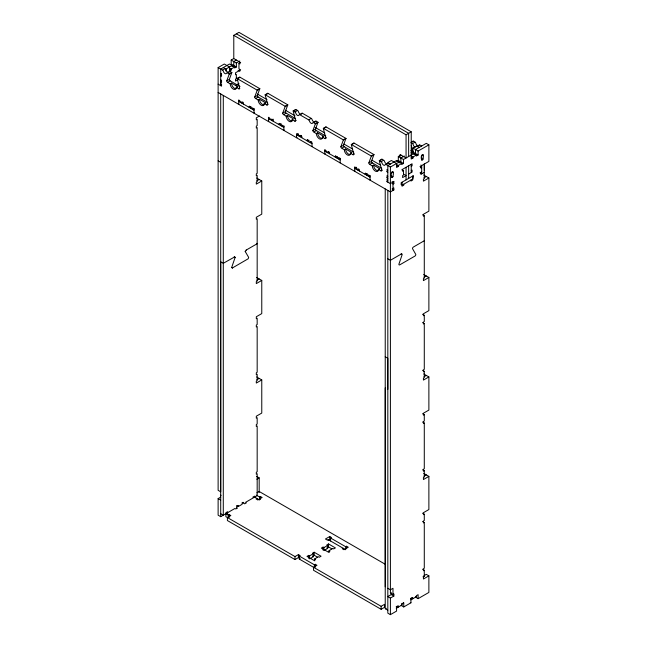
<?xml version="1.0" encoding="UTF-8"?>
<svg xmlns="http://www.w3.org/2000/svg" width="647" height="647" viewBox="0 0 647 647"><rect width="100%" height="100%" fill="white"/><g stroke="black" fill="none" stroke-linecap="round" stroke-linejoin="round"><path stroke-width="0.97" d="M385.232 586.797L385.232 188.932M387.82 389.357L387.82 358.276L385.232 356.78M402.038 182.211L402.038 185.196L412.665 179.065L412.665 176.081M411.233 155.021L411.233 131.818L406.065 134.802L406.065 158.005L400.032 154.528L400.032 156.517M408.645 156.517L408.645 133.306L236.365 33.838M422.992 159.008L421.698 159.752C419.563 155.32 424.966 150.848 422.992 159.008A0.914 0.526 -60 0 1 422.345 160.132A0.914 0.526 -60 0 1 421.698 159.752L421.698 158.717M421.698 159.752L421.698 155.612L422.992 154.868M422.992 576.768L424.286 576.517L424.286 570.225L423.421 570.719L423.421 568.729L424.286 568.236L424.286 522.477L423.421 522.978L423.421 520.989L424.286 520.487L424.286 514.187L423.421 514.688L423.421 512.699L428.88 509.545L428.88 476.394L423.421 479.54L423.421 477.551L424.286 477.057L424.286 470.757L423.421 471.251L423.421 469.261L424.286 468.768L424.286 423.009L423.421 423.51L423.421 421.521L424.286 421.019L424.286 414.719L423.421 415.22L423.421 413.231L428.88 410.077L428.88 376.926L423.421 380.072L423.421 378.083L424.286 377.589L424.286 371.289L423.421 371.782L423.421 369.793L424.286 369.3L424.286 323.549L423.421 324.042L423.421 322.052L424.286 321.559L424.286 315.259L423.421 315.752L423.421 313.763L428.88 310.617L428.88 277.458L423.421 280.612L423.421 278.622L424.286 278.121L424.286 215.791L423.421 216.284L423.421 214.294L428.88 211.148L428.88 177.99L423.421 181.144L423.421 179.154L424.286 178.653L424.286 164.063L424.286 170.282M245.423 251.667L245.092 251.271L248.674 257.417L248.189 258.768L232.451 267.923L231.788 267.171L235.039 257.66L234.715 256.899L223.288 263.289L220.708 261.792L220.708 491.809L218.12 490.321L218.12 67.587L224.299 64.021L229.475 66.997L229.475 70.976L231.197 69.981L231.197 68.986L234.643 66.997L234.643 67.992L236.365 66.997L236.365 63.018L239.811 61.028M245.415 251.457L246.272 250.017L257.174 243.725L257.174 218.775L256.309 219.268L256.309 217.279L261.768 214.133L261.768 180.974L256.6 177.99M230.195 83.843L231.489 83.091L237.522 86.577L236.228 87.321A4.262 2.459 60 0 1 233.211 89.06A4.262 2.459 60 0 1 230.195 83.835L227.615 82.347A1.221 0.704 60 0 1 226.749 80.859L229.175 74.251A1.205 0.696 60 0 0 229.216 73.984L231.796 72.496L229.976 71.445A1.221 0.704 60 0 0 229.167 71.639A2.434 1.407 60 0 1 227.542 72.027A2.434 1.407 60 0 1 225.916 69.763A1.221 0.704 60 0 0 225.107 68.631M231.796 72.496A1.205 0.696 60 0 1 231.763 72.763L229.337 79.363A1.221 0.704 60 0 0 230.195 80.859L239.997 86.512M258.177 99.994L259.471 99.25L265.496 102.727L264.211 103.471A4.262 2.459 60 0 1 261.194 105.218A4.262 2.459 60 0 1 258.177 99.994L255.589 98.506A1.221 0.704 60 0 1 254.732 97.01L257.158 90.41A1.221 0.704 60 0 0 257.191 90.143L259.779 88.647L239.794 77.114L237.206 78.602A1.213 0.704 60 0 0 237.247 78.91L239.673 88.316A1.221 0.704 60 0 1 238.808 88.809L236.228 87.321M259.779 88.647A1.221 0.704 60 0 1 259.738 88.914L257.312 95.521A1.221 0.704 60 0 0 258.177 97.01L267.656 102.477M286.16 116.153L287.454 115.401L293.479 118.886L292.185 119.63A4.262 2.459 60 0 1 289.177 121.369A4.262 2.459 60 0 1 286.16 116.153L283.572 114.656A1.221 0.704 60 0 1 282.715 113.168L285.141 106.561A1.221 0.704 60 0 0 285.173 106.294L287.761 104.806L267.777 93.265L265.189 94.761A1.197 0.696 60 0 0 265.213 94.988L267.656 104.466A1.221 0.704 60 0 1 266.79 104.968L264.211 103.471M287.761 104.806A1.221 0.704 60 0 1 287.721 105.073L285.295 111.672A1.221 0.704 60 0 0 286.16 113.168L295.63 118.636M316.334 133.573L317.628 132.829L323.662 136.307L322.368 137.051A4.262 2.459 60 0 1 319.351 138.798A4.262 2.459 60 0 1 316.334 133.573L313.755 132.077A1.221 0.704 60 0 1 312.889 130.589L315.315 123.981A1.205 0.696 60 0 0 315.356 123.723L317.936 122.226L316.124 121.183A1.221 0.704 60 0 0 315.307 121.377A2.434 1.407 60 0 1 314.677 121.968M317.936 122.226A1.205 0.696 60 0 1 317.903 122.493L315.477 129.093A1.221 0.704 60 0 0 316.334 130.589L325.813 136.056M344.317 149.724L345.611 148.98L351.636 152.466L350.35 153.21A4.262 2.459 60 0 1 347.334 154.948A4.262 2.459 60 0 1 344.317 149.724L341.729 148.236A1.221 0.704 60 0 1 340.872 146.74L343.298 140.14A1.221 0.704 60 0 0 343.331 139.873L345.919 138.385L325.934 126.844L323.346 128.341A1.221 0.704 60 0 0 323.387 128.64L325.813 138.046A1.221 0.704 60 0 1 324.948 138.547L322.368 137.051M345.919 138.385A1.221 0.704 60 0 1 345.886 138.644L343.46 145.251A1.221 0.704 60 0 0 344.317 146.74L353.796 152.215M372.3 165.883L373.594 165.139L379.619 168.616L378.325 169.36A4.262 2.459 60 0 1 375.317 171.107A4.262 2.459 60 0 1 372.3 165.883L369.712 164.387A1.221 0.704 60 0 1 368.855 162.898L371.281 156.291A1.221 0.704 60 0 0 371.313 156.032L373.901 154.536L353.917 143.003L351.329 144.491A1.221 0.704 60 0 0 351.37 144.799L353.796 154.204A1.221 0.704 60 0 1 352.93 154.698L350.35 153.21M373.901 154.536A1.221 0.704 60 0 1 373.861 154.803L371.435 161.402A1.221 0.704 60 0 0 372.3 162.898L381.77 168.366M401.164 253.737L401.302 254.004A1.221 0.704 -60 0 1 402.151 254.675L398.9 264.186A1.221 0.704 -60 0 0 399.749 264.849L414.937 256.083A1.221 0.704 -60 0 0 415.786 254.433L412.535 248.683A1.221 0.704 -60 0 1 413.198 247.162L424.286 240.741M238.088 70.313L239.811 71.307L239.811 69.318L238.953 68.825L238.953 63.519L239.811 64.013L239.811 62.023L233.785 58.545L233.785 35.334L238.953 32.35L411.233 131.818M236.365 66.997L231.189 64.021L231.189 60.042L233.769 58.553M233.769 61.538L236.365 60.034M218.12 67.587L222.519 70.127L224.679 68.881M223.288 67.587L225.884 69.067L232.063 65.509L232.047 66.504L233.785 65.509M221.137 73.467L220.708 73.718L221.565 74.219L221.565 76.209L220.708 75.707L221.355 75.335M238.953 63.519L240.676 62.524M227.825 72.69L229.976 71.445M229.604 74.001L231.763 72.763M240.66 69.819L235.492 72.804L235.492 74.793L236.357 74.3L236.357 78.611L235.492 79.104L235.492 81.093L238.08 79.605M221.137 81.595L220.708 81.846L221.565 82.339L221.565 80.349L220.708 79.856M226.749 80.859L228.901 79.613M228.043 82.096L230.195 80.859M237.247 78.91L239.398 77.664M235.726 85.275L238.937 83.414M238.808 88.809L239.673 88.316M239.026 103.924L238.508 104.224L238.937 99.994M257.587 90.159L259.738 88.914M243.102 102.234L241.671 103.059L242.099 101.822M254.732 97.01L256.883 95.764M256.026 98.255L258.177 97.01M265.23 95.069L267.381 93.823M250.712 106.731L249.135 107.37L249.564 106.124M249.135 106.375L251.287 107.119M251.287 108.114L250.858 108.364L250.858 107.37M253.729 108.364L252.29 109.197L252.718 107.952M252.29 108.203L254.441 108.947M266.79 104.968L268.23 104.135M254.53 112.877L254.012 113.176L254.012 109.197M259.431 116.015L256.309 117.819L256.309 119.808L257.174 119.307L257.174 125.607L256.309 126.108L256.309 128.098L257.174 127.596L257.174 173.347L256.309 173.849L256.309 175.838L257.174 175.337L257.174 181.637L256.309 182.139L256.309 184.128L261.768 180.974M285.57 106.31L287.721 105.073M268.885 121.167L268.368 121.458L268.804 117.236M273.398 119.226L271.53 120.302L271.958 119.056M282.715 113.168L284.866 111.923M284.009 114.406L286.16 113.168M292.185 119.63L294.773 121.118A1.221 0.704 60 0 0 295.63 120.625L293.204 111.219A1.213 0.704 60 0 1 293.172 110.912L295.76 109.424L297.571 110.467A1.221 0.704 60 0 1 298.388 111.599A2.434 1.407 60 0 0 300.006 113.864A2.434 1.407 60 0 0 301.631 113.476A1.221 0.704 60 0 1 302.448 113.282L311.247 118.369A1.221 0.704 60 0 1 312.056 119.501A2.434 1.407 60 0 0 314.191 121.968M293.641 110.969L295.364 109.974M293.172 110.912L294.992 111.963L297.143 110.718M281.299 123.973A0.914 0.526 0 0 1 280.572 123.973L278.994 124.612L279.423 123.367M278.994 123.617L281.146 124.361M281.146 125.356L280.717 125.607L280.717 124.612M300.289 114.527L302.448 113.282M282.585 126.189L282.157 126.432L282.585 125.195M282.157 125.437L284.308 126.189M294.773 121.118L296.205 120.293M284.389 130.112L283.879 130.411L283.879 126.432M294.992 111.963A1.221 0.704 60 0 1 295.8 113.096A2.434 1.407 60 0 0 297.426 115.36A2.434 1.407 60 0 0 299.051 114.972A1.221 0.704 60 0 1 299.86 114.778L308.659 119.857L310.819 118.611M313.965 122.42L316.124 121.183M298.235 133.727L296.512 134.722L312.016 143.674M315.744 123.739L317.903 122.493M297.03 137.407L296.512 137.706L296.512 133.727L298.663 134.479M298.663 135.474L298.235 135.716L298.235 134.722M301.534 135.474L299.666 136.549L300.103 135.304M299.666 135.555L301.825 136.299M312.889 130.589L315.04 129.343M302.036 137.172L301.389 137.544L301.389 136.549M314.183 131.834L316.334 130.589M323.387 128.64L325.538 127.402M309.072 140.27A0.914 0.526 0 0 1 308.425 140.108L307.131 140.86L307.568 139.615M311.725 141.855L310.293 142.68L310.722 141.434M324.948 138.547L326.387 137.714M256.843 180.837L259.18 179.486M325.166 153.654L324.648 153.954L325.077 149.724M343.727 139.889L345.886 138.644M329.242 151.964L327.811 152.797L328.239 151.552M340.872 146.74L343.023 145.502M342.166 147.985L344.317 146.74M351.37 144.799L353.521 143.553M336.852 156.469L335.275 157.108L335.704 155.862M335.275 156.113L337.427 156.857M337.427 157.852L336.998 158.094L336.998 157.108M339.869 158.094L338.43 158.927L338.858 157.682M338.43 157.933L340.581 158.677M352.93 154.698L354.37 153.873M371.71 156.048L373.861 154.803M355.025 170.897L354.507 171.196L354.944 166.966M356.238 167.209L354.516 168.204L370.019 177.157M354.507 167.217L356.667 167.961M356.667 168.956L356.23 169.207L356.23 168.212M359.101 169.207L357.67 170.032L358.098 168.794M368.855 162.898L371.006 161.653M370.149 164.144L372.3 162.898M378.325 169.36L380.913 170.857A1.221 0.704 60 0 0 381.77 170.355L379.344 160.949A1.221 0.704 60 0 1 379.312 160.65L381.9 159.154L383.711 160.205A1.221 0.704 60 0 1 384.528 161.338A2.434 1.407 60 0 0 386.146 163.602A2.434 1.407 60 0 0 387.771 163.214A1.221 0.704 60 0 1 388.588 163.02L386.429 164.257M411.039 142.332L413.19 141.086L415.01 142.138A1.221 0.704 60 0 1 415.819 143.27A2.434 1.407 60 0 0 417.186 145.357A2.434 1.407 60 0 0 418.827 145.526M379.344 160.949L381.504 159.712M411.791 142.219L413.231 141.394A1.221 0.704 60 0 1 413.19 141.086M379.312 160.65L381.132 161.693L383.283 160.456M412.859 143.375L415.01 142.138M366.428 173.598L365.134 174.342L365.563 173.105M365.134 173.347L367.286 174.1M387.82 182.139L387.82 165.559L396.587 160.496L401.747 163.489L401.747 164.484L403.469 163.489L398.309 160.496L398.309 156.517L400.897 155.021M412.956 152.037L411.233 153.032L411.233 152.037L416.385 155.029L416.385 156.024L418.108 155.029L412.956 152.037L412.956 148.058L416.547 145.987L419.127 147.484M367.286 175.094L366.857 175.337L366.857 174.342M419.45 145.195L417.299 146.44A1.221 0.704 60 0 0 416.49 146.634M369.728 175.337L368.297 176.17L368.725 174.925M410.918 150.549L412.212 149.805A4.262 2.459 60 0 1 412.155 150.444M400.881 158.014L404.343 156.016M368.297 175.175L370.448 175.919M396.587 161.491L398.309 160.496M380.913 170.857L382.345 170.024M393.845 596.081L391.265 594.593L387.82 596.583L390.4 598.071L393.845 596.081L393.845 594.092L392.988 594.593L390.4 593.097L390.4 167.047L399.175 161.985L399.159 162.987M403.469 163.489L403.469 159.51L413.813 153.533L413.805 154.536L415.536 153.533L415.536 149.554L426.292 143.343L428.88 144.839L428.88 161.41L420.841 166.053L420.841 168.042L421.698 167.549L419.976 166.554M418.108 155.029L418.108 151.05L428.88 144.839M387.82 172.191L386.955 171.69L387.391 169.457M370.537 179.85L370.019 180.149L370.019 176.17M386.955 171.69L387.391 171.447M396.579 164.484L398.301 165.478L401.747 163.489M411.217 156.024L412.94 157.019L416.385 155.029M398.301 165.478L398.301 166.473L396.579 167.468L396.579 163.489L391.419 160.496L387.828 162.567L390.416 164.055M412.94 157.019L412.94 158.014L411.217 159.008L411.217 155.029M391.694 172.935L392.988 172.191L392.122 171.69M387.82 178.321L386.955 177.828L387.391 175.588M386.955 177.828L387.391 177.577M392.988 184.128L393.845 183.627L393.845 181.637L390.4 183.627L386.955 181.637L387.391 179.397M392.988 176.332L391.694 177.076A0.914 0.526 -60 0 0 392.341 177.456A0.914 0.526 -60 0 0 392.988 176.332C394.961 168.171 389.559 172.636 391.694 177.076L391.694 176.008M403.477 174.092L406.065 175.58L402.62 177.569L402.62 175.58L403.477 175.086L403.477 170.776L402.62 171.269L402.62 169.279L412.09 163.812L412.09 165.802L411.233 166.295M386.955 181.637L387.391 181.386M411.233 170.606L412.09 170.112L412.09 172.102L408.645 174.092M392.988 188.439L393.845 187.937L393.845 189.927L390.4 191.916L218.12 92.448M421.698 171.859L420.841 172.353L420.841 174.342L424.286 172.353M423.955 177.852L426.292 176.502M256.843 280.305L259.18 278.954M242.099 502.339L244.679 503.827L246.402 502.832L245.545 502.339L257.174 495.626L257.174 473.741L256.309 474.235L256.309 472.245L257.174 471.752L257.174 425.993L256.309 426.494L256.309 424.505L257.174 424.003L257.174 417.711L256.309 418.205L256.309 416.215L261.768 413.069L261.768 379.91L256.309 383.056L256.309 381.067L257.174 380.573L257.174 374.273L256.309 374.775L256.309 372.785L257.174 372.284L257.174 326.533L256.309 327.026L256.309 325.037L257.174 324.543L257.174 318.243L256.309 318.736L256.309 316.747L261.768 313.601L261.768 280.442L256.309 283.596L256.309 281.607L257.174 281.105L257.174 243.725L256.527 243.353M401.302 254.004L390.4 260.296L387.82 258.808M423.955 277.312L426.292 275.97M256.843 379.765L259.18 378.422M423.955 376.78L426.292 375.43M237.506 507.976L235.783 508.971L234.918 508.469L220.708 516.678L218.12 515.182L218.12 498.611L220.708 497.114M256.843 479.233L259.18 477.882L259.18 492.513M256.883 492.804L259.18 491.477L385.175 564.216M243.822 502.339L242.099 503.334L242.099 504.328L238.363 506.48L236.64 505.485M252.864 497.114L254.586 496.12L254.586 497.114L259.552 499.985L259.552 497.001L256.244 495.084M225.876 513.694L228.254 515.069L229.119 514.567L230.842 515.562L227.396 517.551L227.396 520.536L294.992 559.566L298.437 557.577L300.159 558.571L299.294 559.065L299.294 556.08L300.159 555.587L298.437 554.592L294.992 556.582L225.876 516.678L225.876 512.699L227.598 511.704L227.598 513.694M256.972 498.489L256.107 498.991L257.829 499.985L262.14 497.494L260.418 496.5L259.552 497.001M423.955 476.249L426.292 474.898M330.593 538.013L331.458 537.511L329.735 536.517L325.425 539.008L327.147 540.002L328.005 539.501L345.692 549.715L345.692 546.731L330.593 538.013L330.593 540.997M328.005 540.496L329.735 539.501L329.735 536.517M309.573 558.871L313.31 556.711L313.31 553.727L309.573 555.886L308.716 555.385L306.993 556.38L313.884 560.359L315.607 559.364L314.741 558.871L314.741 560.852M314.741 558.871L318.478 556.711L319.335 557.213L321.058 556.218L314.167 552.239L312.444 553.234L313.31 553.727M324.681 550.144L327.665 548.421L327.665 545.437L323.929 547.597L323.071 547.095L321.349 548.09L328.239 552.069L329.962 551.074L329.097 550.581L329.097 552.57M329.097 550.581L332.833 548.421L333.69 548.923L335.413 547.928L328.522 543.949L326.8 544.944L327.665 545.437M317.612 557.213L314.167 555.223L312.444 556.218L313.31 556.711M331.968 548.923L328.522 546.933L326.8 547.928L327.665 548.421M299.294 556.08L314.393 564.799L315.259 564.305L316.981 565.3L313.536 567.29L313.536 570.274L381.132 609.296L384.577 607.307L384.577 604.322L381.132 606.312L299.294 559.065M343.112 548.227L342.247 548.721L343.969 549.715L348.28 547.233L346.557 546.238L345.692 546.731M423.955 575.717L426.292 574.366L428.88 575.862L428.88 592.434L418.108 598.653L415.528 597.157M428.88 575.862L423.421 579.008L423.421 577.019M385.434 608.795L386.299 608.301M396.142 606.862L398.301 606.11L398.301 607.104L396.862 606.279M401.601 603.708L403.752 602.964L403.752 606.943L401.172 605.446M410.505 598.572L412.657 597.82L412.657 598.815L411.217 597.99M396.239 608.301L402.03 604.953L402.03 603.958M410.813 599.882L416.385 596.663L416.385 595.669L418.108 594.674L418.108 598.653M387.82 190.428L387.82 613.162L390.4 614.65L396.579 611.083L396.579 607.104M403.752 606.943L410.934 602.794L410.934 598.815M246.272 250.017L246.086 250.146M232.637 267.834L232.451 267.923M233.785 35.334L406.065 134.802M421.698 145.996L419.887 144.944A1.221 0.704 60 0 0 419.07 145.138M411.063 142.841L412.43 143.626A1.221 0.704 60 0 1 413.239 144.758A2.434 1.407 60 0 0 415.374 147.225M412.956 148.058L418.108 151.05M411.217 157.019L412.94 158.014M420.841 165.058L421.698 165.559L421.698 173.849L420 172.87M231.189 60.042L236.365 63.018M398.309 156.517L403.469 159.51M423.712 175.005L428.88 177.99M234.643 66.997L229.467 64.021L220.708 69.075L220.708 85.655M229.475 67.992L231.197 68.986M229.475 68.986L231.197 69.981M396.579 165.478L398.301 166.473M401.755 169.781L403.477 170.776M236.357 77.616L238.08 78.611M229.216 73.984L227.396 72.941A1.221 0.704 60 0 0 226.587 73.135A2.434 1.407 60 0 1 224.962 73.523A2.434 1.407 60 0 1 223.336 71.259A1.221 0.704 60 0 0 222.519 70.127M237.206 78.602L257.191 90.143M265.189 94.761L285.173 106.294M315.356 123.723L313.536 122.671A1.221 0.704 60 0 0 312.727 122.865A2.434 1.407 60 0 1 311.102 123.254A2.434 1.407 60 0 1 309.476 120.989A1.221 0.704 60 0 0 308.659 119.857M323.346 128.341L343.331 139.873M351.329 144.491L371.313 156.032M390.4 167.047L386 164.508A1.221 0.704 60 0 0 385.191 164.702A2.434 1.407 60 0 1 383.566 165.09A2.434 1.407 60 0 1 381.94 162.826A1.221 0.704 60 0 0 381.132 161.693M392.341 171.69L392.988 172.07M257.393 94.058L267.017 99.614M285.384 110.216L295 115.764M315.113 127.378L324.737 132.934M343.969 144.046L352.72 149.093M371.96 160.197L380.703 165.252M386.955 169.7L387.82 170.201M386.955 175.838L387.82 176.332M393.416 181.386L393.845 181.637M392.122 181.637L392.988 182.139L392.988 190.428M220.708 83.665L221.565 84.159L221.565 86.148L218.12 84.167M386.955 179.648L387.82 180.149M392.414 182.802L393.845 183.627M238.508 100.245L240.231 101.239L240.231 102.234M241.671 102.064L243.393 103.059L243.393 104.054M268.368 117.487L270.09 118.482L270.09 119.477M271.53 119.307L273.252 120.302L273.252 121.296M307.131 139.865L308.854 140.86L308.854 141.855M310.293 141.685L312.016 142.68L312.016 146.659M324.648 149.975L326.371 150.969L326.371 151.964M327.811 151.802L329.533 152.797L329.533 153.792M357.67 169.037L359.392 170.032L359.392 171.026M392.122 188.932L393.845 189.927M238.517 101.231L254.02 110.184M268.376 118.474L283.879 127.427M324.657 150.969L340.16 159.922M422.564 214.796L424.286 215.791M423.712 274.474L428.88 277.458M218.12 160.836L220.708 162.324M422.564 314.264L424.286 315.259M422.564 322.554L424.286 323.549M234.23 256.689L234.95 257.085M235.047 257.441L235.039 257.66M422.564 370.294L424.286 371.289M256.6 277.458L261.768 280.442M423.712 373.942L428.88 376.926M231.553 267.559L232.273 267.955M422.564 413.724L424.286 414.719M422.564 422.014L424.286 423.009M422.564 469.762L424.286 470.757M256.6 376.926L261.768 379.91M423.712 473.41L428.88 476.394M422.564 513.192L424.286 514.187M422.564 521.482L424.286 522.477M422.564 569.231L424.286 570.225M256.6 476.394L259.18 477.882M423.85 576.275L424.286 576.517M415.956 596.413L416.385 596.663M412.228 597.577L412.657 597.82M387.82 588.293L390.4 589.781L392.988 588.293L392.988 594.593M410.287 602.422L410.934 602.794M393.416 593.849L393.845 594.092M220.708 495.125L221.137 495.376M403.324 602.713L403.752 602.964M218.12 498.611L220.708 500.099M401.601 604.702L402.03 604.953M397.865 605.867L398.301 606.11M220.708 513.694L223.288 515.182L223.288 95.432M387.82 610.178L385.232 608.681L385.232 387.868M411.249 145.235L413.069 152.288M267.809 93.572L267.793 93.491A1.197 0.696 60 0 1 267.777 93.265M411.233 164.306L411.233 172.595M410.942 180.06L410.942 181.055L412.665 180.06L413.522 175.588L401.172 182.713L401.172 184.702L402.038 184.201L402.038 186.19L403.76 185.196L403.76 184.201M408.645 165.802L408.645 178.402M406.065 167.29L406.065 179.89M400.897 158.005L400.881 161.993M391.265 592.603L391.265 594.593M390.4 598.071L390.4 614.65M381.132 606.312L381.132 609.296M346.557 546.238L346.557 548.227M340.152 158.927L340.152 162.907M328.522 543.949L328.522 546.933M323.929 547.597L323.929 550.581M323.071 547.095L323.071 550.079M315.259 564.305L315.259 567.29M314.393 564.799L314.393 566.788M314.167 552.239L314.167 555.223M309.573 555.886L309.573 557.876M308.716 555.385L308.716 558.369M298.437 554.592L298.437 557.577M294.992 556.582L294.992 559.566M260.418 496.5L260.418 499.484M238.363 506.48L238.363 505.485L236.64 506.48L236.64 508.469M233.785 61.53L233.769 65.517M229.119 514.567L229.119 517.551M228.254 515.069L228.254 517.058M225.884 69.067L225.884 71.057M220.708 93.944L220.708 516.678M322.683 138.304A4.262 2.459 60 0 1 319.432 137.059A4.262 2.459 60 0 1 317.628 132.829M323.662 136.307A4.262 2.459 60 0 1 323.613 136.857M325.967 127.152A1.221 0.704 60 0 1 325.934 126.844M350.27 154.584A4.262 2.459 60 0 1 347.188 152.951A4.262 2.459 60 0 1 345.611 148.98M351.636 152.466A4.262 2.459 60 0 1 351.596 153.007M353.949 143.302A1.221 0.704 60 0 1 353.917 143.003M378.252 170.743A4.262 2.459 60 0 1 375.171 169.11A4.262 2.459 60 0 1 373.594 165.139M379.619 168.616A4.262 2.459 60 0 1 379.579 169.166M381.932 159.461A1.221 0.704 60 0 1 381.9 159.154M236.543 88.574A4.262 2.459 60 0 1 233.292 87.321A4.262 2.459 60 0 1 231.489 83.091M237.522 86.577A4.262 2.459 60 0 1 237.473 87.127M239.827 77.422A1.213 0.704 60 0 1 239.794 77.114M264.13 104.854A4.262 2.459 60 0 1 261.048 103.221A4.262 2.459 60 0 1 259.471 99.25M265.496 102.727A4.262 2.459 60 0 1 265.456 103.277M292.112 121.013A4.262 2.459 60 0 1 289.031 119.38A4.262 2.459 60 0 1 287.454 115.401M295.776 109.65A1.213 0.704 60 0 1 295.76 109.424M412.527 152.902A1.221 0.704 60 0 1 412.212 152.789M367.075 173.752A0.914 0.526 0 0 1 366.72 173.703"/></g></svg>
